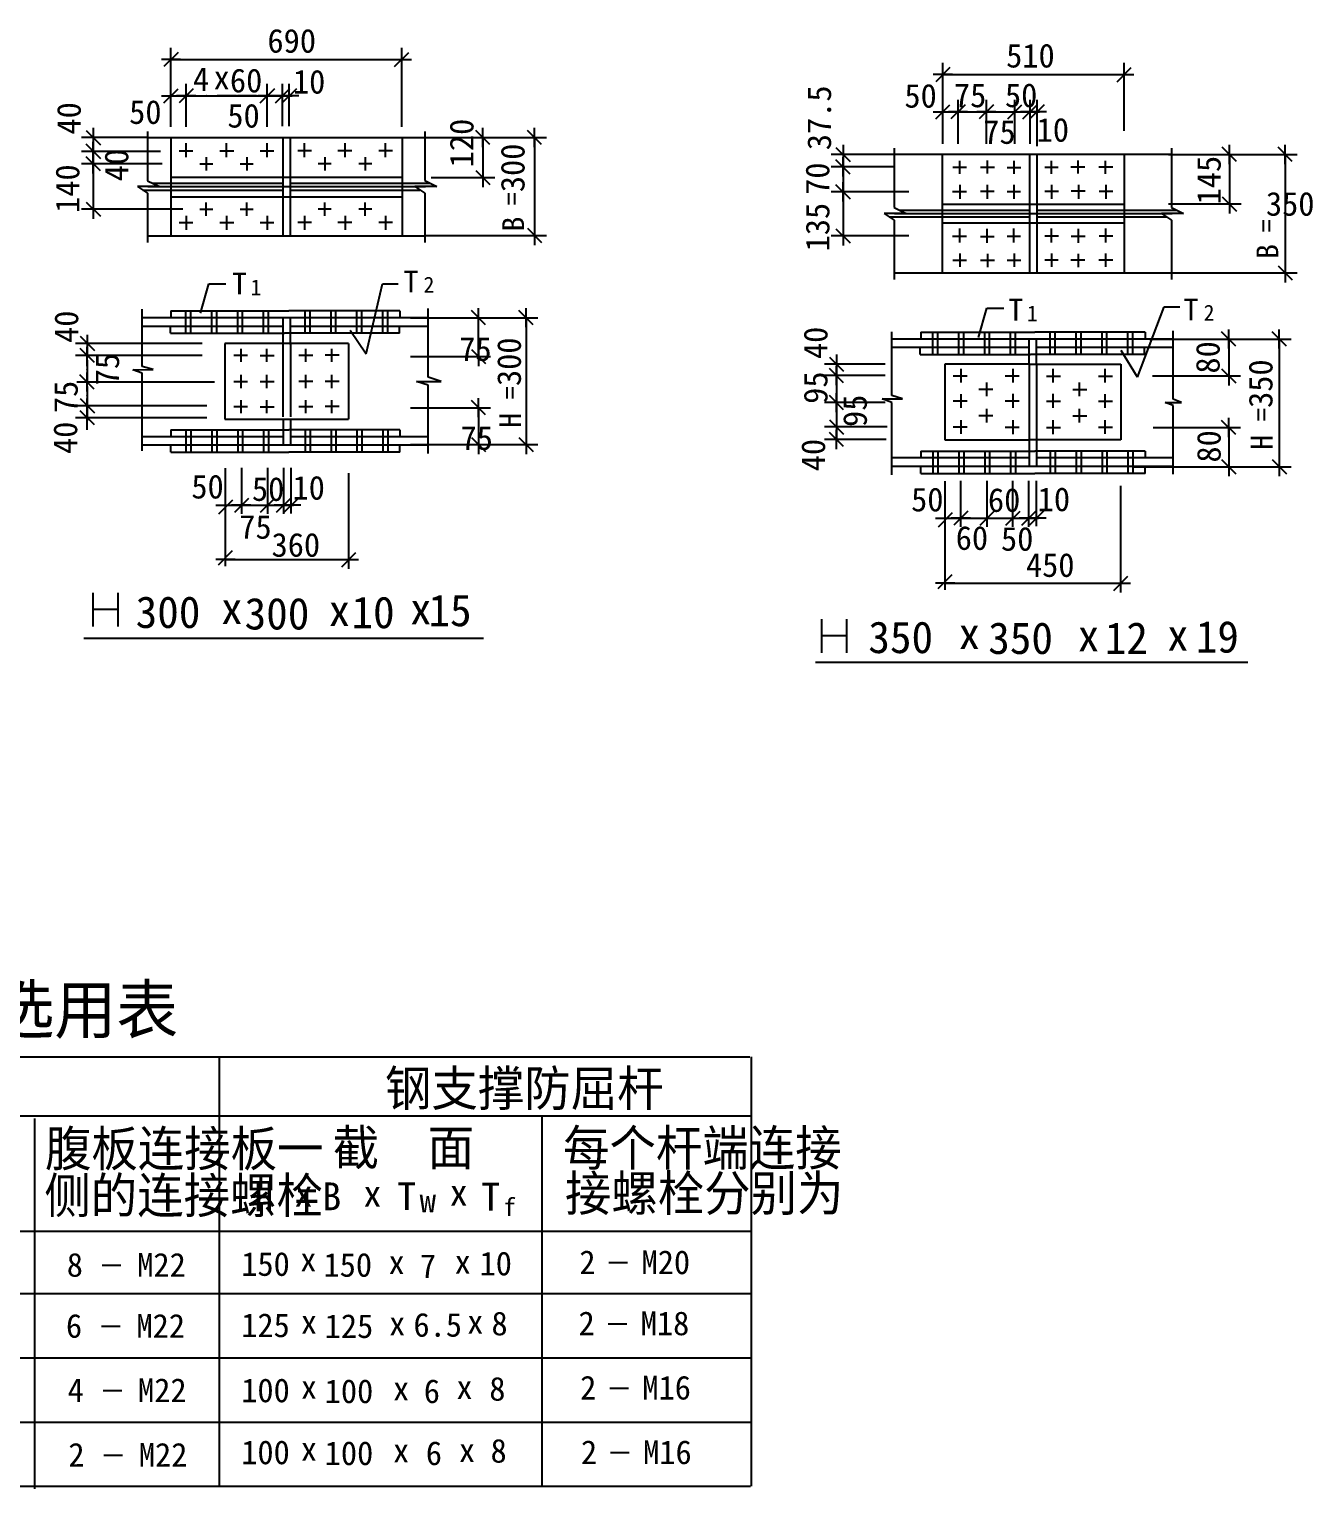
# Model space of a CAD drawing. Header units: metres. Extents: x 1076 to 9310, y 534 to 4214.
# Drawn here: x 6075 to 9310, y 534 to 4214 of the extents above; entities that cross this region are included whole.
import ezdxf

# ---------------------------------------------------------------- set-up
doc = ezdxf.new("R2010")
doc.units = ezdxf.units.M
for name, color, linetype in [('CENTER', 7, 'Continuous'), ('FRAMING', 2, 'Continuous'), ('HIDDEN', 3, 'Continuous'), ('Z', 4, 'Continuous')]:
    doc.layers.add(name, color=color, linetype=linetype)

# ---------------------------------------------------------------- blocks, each defined once
blk = doc.blocks.new('CC')
blk.add_line((-24.24, 0), (24.24, 0))
at = {"layer": 'FRAMING', "color": 6}
blk.add_line((-17.83, -17.83), (17.83, 17.83), dxfattribs=at)

msp = doc.modelspace()

# ---------------------------------------------------------------- linework, layer by layer
for p, q in [((6431.91, 3967.39), (6431.91, 4167.2)), ((7013.58, 3967.39), (7013.58, 4167.2)), ((6456.15, 4137.2), (6407.66, 4137.2)), ((6432.91, 4137.2), (7012.58, 4137.2)), ((6989.34, 4137.2), (7037.83, 4137.2)), ((8377.65, 3957.25), (8377.65, 4129.28)), ((8834.48, 3957.25), (8834.48, 4129.28)), ((8378.65, 4099.28), (8833.48, 4099.28)), ((6431.91, 3967.39), (6431.91, 4075.71)), ((6470.26, 3967.39), (6470.26, 4075.71)), ((6674.82, 3967.39), (6674.82, 4075.71)), ((6713.17, 3969.52), (6713.17, 4075.71)), ((6730.21, 3969.52), (6730.21, 4075.71)), ((6407.66, 4045.71), (6456.15, 4045.71)), ((6430.91, 4045.71), (6429.91, 4045.71)), ((6431.91, 4045.71), (6470.26, 4045.71)), ((6494.5, 4045.71), (6446.01, 4045.71)), ((6494.5, 4045.71), (6446.01, 4045.71)), ((6471.26, 4045.71), (6522.53, 4045.71)), ((6471.26, 4045.71), (6472.26, 4045.71)), ((6499.29, 4045.71), (6547.78, 4045.71)), ((6499.29, 4045.71), (6547.78, 4045.71)), ((6522.53, 4045.71), (6521.53, 4045.71)), ((6523.53, 4045.71), (6572.54, 4045.71)), ((6596.78, 4045.71), (6548.29, 4045.71)), ((6548.29, 4045.71), (6596.78, 4045.71)), ((6571.54, 4045.71), (6570.54, 4045.71)), ((6572.54, 4045.71), (6623.66, 4045.71)), ((6573.54, 4045.71), (6574.54, 4045.71)), ((6647.9, 4045.71), (6599.41, 4045.71)), ((6599.41, 4045.71), (6647.9, 4045.71)), ((6622.66, 4045.71), (6621.66, 4045.71)), ((6623.66, 4045.71), (6674.82, 4045.71)), ((6624.66, 4045.71), (6625.66, 4045.71)), ((6650.57, 4045.71), (6699.06, 4045.71)), ((6699.06, 4045.71), (6650.57, 4045.71)), ((6673.82, 4045.71), (6672.82, 4045.71)), ((6674.82, 4045.71), (6713.17, 4045.71)), ((6675.82, 4045.71), (6676.82, 4045.71)), ((6688.92, 4045.71), (6737.41, 4045.71)), ((6737.41, 4045.71), (6688.92, 4045.71)), ((6754.45, 4045.71), (6705.96, 4045.71)), ((6712.17, 4045.71), (6711.17, 4045.71)), ((6713.17, 4045.71), (6730.21, 4045.71)), ((6714.17, 4045.71), (6715.17, 4045.71)), ((6731.21, 4045.71), (6732.21, 4045.71)), ((8377.65, 3925.03), (8377.65, 4035.57)), ((8415.75, 3925.03), (8415.75, 4035.57)), ((8487.13, 3925.03), (8487.13, 4035.57)), ((8559.15, 3925.03), (8559.15, 4035.57)), ((8597.25, 3925.03), (8597.25, 4035.57)), ((8614.84, 3919.17), (8614.84, 4035.57)), ((8376.65, 4005.57), (8375.65, 4005.57)), ((8377.65, 4005.57), (8415.75, 4005.57)), ((8416.75, 4005.57), (8558.15, 4005.57)), ((8416.75, 4005.57), (8417.75, 4005.57)), ((8558.15, 4005.57), (8557.15, 4005.57)), ((8559.15, 4005.57), (8597.25, 4005.57)), ((8596.25, 4005.57), (8595.25, 4005.57)), ((8597.25, 4005.57), (8614.84, 4005.57)), ((8598.25, 4005.57), (8599.25, 4005.57)), ((8615.84, 4005.57), (8616.84, 4005.57)), ((6371.1, 3940.43), (6206.25, 3940.43)), ((6236.25, 3964.67), (6236.25, 3916.18)), ((6236.25, 3941.43), (6236.25, 3942.43)), ((6236.25, 3940.43), (6236.25, 3905.69)), ((6373.09, 3955.84), (6373.09, 3831.81)), ((7071.9, 3955.93), (7071.9, 3831.89)), ((7072.78, 3940.5), (7378.19, 3940.5)), ((7088, 3940.5), (7247.98, 3940.5)), ((7217.98, 3916.26), (7217.98, 3964.75)), ((7217.98, 3939.5), (7217.98, 3840.76)), ((7348.19, 3916.26), (7348.19, 3964.75)), ((7348.19, 3939.5), (7348.19, 3694.83)), ((6405.51, 3905.69), (6206.25, 3905.69)), ((6236.25, 3929.93), (6236.25, 3881.44)), ((6236.25, 3881.44), (6236.25, 3929.93)), ((6236.25, 3906.69), (6236.25, 3907.69)), ((6236.25, 3905.69), (6236.25, 3874.4)), ((6236.25, 3904.69), (6236.25, 3903.69)), ((8255.05, 3913.72), (8255.05, 3764.04)), ((8954.02, 3913.81), (8954.02, 3764.12)), ((6409.37, 3874.4), (6206.25, 3874.4)), ((6236.25, 3850.16), (6236.25, 3898.65)), ((6236.25, 3850.16), (6236.25, 3898.65)), ((6236.25, 3873.4), (6236.25, 3760.76)), ((6236.25, 3873.4), (6236.25, 3872.4)), ((8253.83, 3897.77), (8095.97, 3897.77)), ((8253.83, 3866.48), (8095.97, 3866.48)), ((8125.97, 3898.77), (8125.97, 3899.77)), ((8125.97, 3897.77), (8125.97, 3866.48)), ((8125.97, 3865.48), (8125.97, 3804.94)), ((8125.97, 3865.48), (8125.97, 3864.48)), ((8946.05, 3898.11), (9129.71, 3898.11)), ((8955.17, 3898.11), (9270.3, 3898.11)), ((9099.71, 3897.11), (9099.71, 3774.03)), ((9240.3, 3897.11), (9240.3, 3600.3)), ((6373.09, 3831.81), (6403.24, 3816.74)), ((7071.9, 3831.89), (7102.05, 3816.83)), ((7088, 3839.76), (7247.98, 3839.76)), ((7217.98, 3864.01), (7217.98, 3815.52)), ((6403.24, 3816.74), (6347.46, 3816.74)), ((6347.46, 3816.74), (6373.09, 3800.18)), ((6373.09, 3800.18), (6373.09, 3676.14)), ((7102.05, 3816.83), (7046.28, 3816.83)), ((7046.28, 3816.83), (7071.9, 3800.26)), ((7071.9, 3800.26), (7071.9, 3676.23)), ((8292.1, 3803.94), (8095.97, 3803.94)), ((8125.97, 3802.94), (8125.97, 3693.78)), ((6461.54, 3759.76), (6206.25, 3759.76)), ((6236.25, 3784), (6236.25, 3735.52)), ((8255.05, 3764.04), (8285.2, 3748.97)), ((8946.05, 3773.03), (9129.71, 3773.03)), ((8954.02, 3764.12), (8984.16, 3749.06)), ((7348.19, 3718.08), (7348.19, 3669.59)), ((8229.42, 3748.97), (8255.05, 3732.41)), ((8285.2, 3748.97), (8229.42, 3748.97)), ((8255.05, 3732.41), (8255.05, 3582.72)), ((8984.16, 3749.06), (8928.39, 3749.06)), ((8928.39, 3749.06), (8954.02, 3732.49)), ((8954.02, 3732.49), (8954.02, 3582.81)), ((7072.78, 3693.83), (7378.19, 3693.83)), ((8292.1, 3692.78), (8095.97, 3692.78)), ((6506.33, 3497.74), (6527.49, 3571.56)), ((6527.49, 3571.56), (6570.03, 3571.56)), ((6923.8, 3395.32), (6964.96, 3571.56)), ((6964.96, 3571.56), (7004.96, 3571.56)), ((8955.17, 3599.3), (9270.3, 3599.3)), ((8467.54, 3436.61), (8488.71, 3510.42)), ((8488.71, 3510.42), (8531.24, 3510.42)), ((8868.12, 3336.39), (8934.98, 3513.36)), ((8934.98, 3513.36), (8974.98, 3513.36)), ((7035.59, 3486.36), (7236.94, 3486.36)), ((7141.49, 3486.36), (7356.87, 3486.36)), ((7206.94, 3389.34), (7206.94, 3485.36)), ((7326.87, 3485.36), (7326.87, 3167.5)), ((6221.12, 3443.09), (6221.12, 3394.6)), ((6883.8, 3455.28), (6923.8, 3395.32)), ((8898.02, 3432.62), (9127.98, 3432.62)), ((8898.02, 3432.62), (9255.56, 3432.62)), ((9097.98, 3431.62), (9097.98, 3340.78)), ((9225.56, 3431.62), (9225.56, 3111.67)), ((6510.64, 3421.57), (6191.12, 3421.57)), ((6510.64, 3391.03), (6191.12, 3391.03)), ((6221.12, 3419.85), (6221.12, 3420.85)), ((6221.12, 3418.85), (6221.12, 3388.3)), ((6221.12, 3364.05), (6221.12, 3412.54)), ((6221.12, 3387.3), (6221.12, 3386.3)), ((7035.59, 3388.34), (7236.94, 3388.34)), ((8868.12, 3336.39), (8827.14, 3403.79)), ((6221.12, 3378.94), (6221.12, 3330.45)), ((6221.12, 3355.69), (6221.12, 3356.69)), ((6221.12, 3354.69), (6221.12, 3324.14)), ((8232, 3368.97), (8079.37, 3368.97)), ((8109.37, 3369.97), (8109.37, 3370.97)), ((8109.37, 3368.97), (8109.37, 3340.23)), ((6541.37, 3324.14), (6194.76, 3324.14)), ((6221.12, 3299.9), (6221.12, 3348.39)), ((6221.12, 3323.14), (6221.12, 3322.14)), ((6221.12, 3313.26), (6221.12, 3264.77)), ((8232, 3340.23), (8079.37, 3340.23)), ((8109.37, 3339.23), (8109.37, 3211.87)), ((8109.37, 3339.23), (8109.37, 3338.23)), ((8905.85, 3339.78), (9127.98, 3339.78)), ((6221.12, 3290.01), (6221.12, 3291.01)), ((6221.12, 3289.01), (6221.12, 3258.46)), ((6221.12, 3234.22), (6221.12, 3282.71)), ((6221.12, 3282.71), (6221.12, 3234.22)), ((6522.17, 3264.35), (6191.12, 3264.35)), ((6221.12, 3259.46), (6221.12, 3260.46)), ((6221.12, 3258.46), (6221.12, 3227.91)), ((6221.12, 3257.46), (6221.12, 3256.46)), ((6221.12, 3203.67), (6221.12, 3252.15)), ((7035.59, 3259.37), (7236.94, 3259.37)), ((7206.94, 3258.37), (7206.94, 3167.5)), ((8232, 3272.15), (8079.37, 3272.15)), ((6522.17, 3233.8), (6191.12, 3233.8)), ((6221.12, 3226.91), (6221.12, 3225.91)), ((8237.35, 3210.87), (8079.37, 3210.87)), ((8109.37, 3211.87), (8109.37, 3212.87)), ((8109.37, 3210.87), (8109.37, 3179.24)), ((8907.28, 3209.46), (9127.98, 3209.46)), ((9097.98, 3204.53), (9097.98, 3111.67)), ((7035.59, 3166.5), (7236.94, 3166.5)), ((7141.49, 3166.5), (7356.87, 3166.5)), ((8234.48, 3179.24), (8079.37, 3179.24)), ((8109.37, 3178.24), (8109.37, 3177.24)), ((6569.18, 2872.87), (6569.18, 3106.93)), ((6610.77, 2991.63), (6610.77, 3107.51)), ((6675.84, 2991.63), (6675.84, 3107.51)), ((6716.14, 2991.63), (6716.14, 3107.51)), ((6735.25, 2993.01), (6735.25, 3107.51)), ((6880.35, 2853.51), (6880.35, 3094.59)), ((8857.73, 3110.67), (9127.98, 3110.67)), ((8898.02, 3110.67), (9255.56, 3110.67)), ((8383.41, 2813.13), (8383.41, 3074.45)), ((8423.03, 2959.14), (8423.03, 3075.02)), ((8489.08, 2959.14), (8489.08, 3075.02)), ((8554.15, 2959.14), (8554.15, 3075.02)), ((8594.45, 2959.14), (8594.45, 3075.02)), ((8613.56, 2960.53), (8613.56, 3075.02)), ((8825.92, 2793.77), (8825.92, 3062.11)), ((6544.94, 3013.58), (6593.43, 3013.58)), ((6568.18, 3013.58), (6567.18, 3013.58)), ((6569.18, 3013.58), (6608.8, 3013.58)), ((6569.18, 2860.19), (6569.18, 2982.3)), ((6633.05, 3013.58), (6584.56, 3013.58)), ((6609.8, 3013.58), (6610.8, 3013.58)), ((6609.8, 3013.58), (6674.84, 3013.58)), ((6651.59, 3013.58), (6700.08, 3013.58)), ((6674.84, 3013.58), (6673.84, 3013.58)), ((6675.84, 3013.58), (6716.14, 3013.58)), ((6691.9, 3013.58), (6740.39, 3013.58)), ((6740.39, 3013.58), (6691.9, 3013.58)), ((6759.5, 3013.58), (6711.01, 3013.58)), ((6715.14, 3013.58), (6714.14, 3013.58)), ((6716.14, 3013.58), (6735.25, 3013.58)), ((6717.14, 3013.58), (6718.14, 3013.58)), ((6736.25, 3013.58), (6737.25, 3013.58)), ((8359.17, 2981.1), (8407.65, 2981.1)), ((8382.41, 2981.1), (8381.41, 2981.1)), ((8383.41, 2981.1), (8423.03, 2981.1)), ((8447.27, 2981.1), (8398.78, 2981.1)), ((8424.03, 2981.1), (8553.15, 2981.1)), ((8424.03, 2981.1), (8425.03, 2981.1)), ((8529.9, 2981.1), (8578.39, 2981.1)), ((8553.15, 2981.1), (8552.15, 2981.1)), ((8554.15, 2981.1), (8594.45, 2981.1)), ((8570.21, 2981.1), (8618.7, 2981.1)), ((8618.7, 2981.1), (8570.21, 2981.1)), ((8637.81, 2981.1), (8589.32, 2981.1)), ((8593.45, 2981.1), (8592.45, 2981.1)), ((8594.45, 2981.1), (8613.56, 2981.1)), ((8595.45, 2981.1), (8596.45, 2981.1)), ((8614.56, 2981.1), (8615.56, 2981.1)), ((8383.41, 2800.45), (8383.41, 2949.82)), ((6593.43, 2876.32), (6544.94, 2876.32)), ((6570.18, 2876.32), (6879.35, 2876.32)), ((6856.1, 2876.32), (6904.59, 2876.32)), ((8407.65, 2816.58), (8359.17, 2816.58)), ((8384.41, 2816.58), (8824.92, 2816.58)), ((8801.67, 2816.58), (8850.16, 2816.58)), ((2586.17, 1473.98), (7894.42, 1473.98)), ((7366.76, 1473.98), (7366.76, 539.87)), ((6087.62, 1467.61), (6087.62, 533.5)), ((1950.42, 1025.87), (7892.54, 1025.87)), ((1950.42, 1025.87), (7739.54, 1025.87)), ((1950.42, 863.87), (7892.54, 863.87)), ((1950.42, 863.87), (7739.54, 863.87)), ((1950.42, 701.87), (7892.54, 701.87)), ((1950.42, 701.87), (7739.54, 701.87))]:
    msp.add_line(p, q)
at = {"layer": 'CENTER'}
for p, q in [((6373.42, 3816.78), (7073.52, 3816.78)), ((8255.38, 3749.01), (8955.64, 3749.01))]:
    msp.add_line(p, q, dxfattribs=at)
at = {"layer": 'FRAMING'}
for p, q in [((6449.74, 4155.03), (6414.07, 4119.36)), ((6995.75, 4119.36), (7031.42, 4155.03)), ((6414.07, 4027.88), (6449.74, 4063.55)), ((6488.09, 4063.55), (6452.42, 4027.88)), ((6488.09, 4063.55), (6452.42, 4027.88)), ((6656.98, 4027.88), (6692.65, 4063.55)), ((6692.65, 4063.55), (6656.98, 4027.88)), ((6695.33, 4027.88), (6731, 4063.55)), ((6731, 4063.55), (6695.33, 4027.88)), ((6748.04, 4063.55), (6712.37, 4027.88)), ((6218.41, 3958.26), (6254.08, 3922.59)), ((6373.42, 3940.76), (7073.52, 3940.76)), ((6431.97, 3940.76), (6431.97, 3692.81)), ((7014.29, 3940.76), (7014.29, 3692.81)), ((7235.82, 3922.67), (7200.15, 3958.34)), ((7366.03, 3922.67), (7330.36, 3958.34)), ((6218.41, 3923.52), (6254.08, 3887.85)), ((6254.08, 3887.85), (6218.41, 3923.52)), ((6452.24, 3907.48), (6486.93, 3907.48)), ((6470.35, 3891.27), (6470.35, 3926.56)), ((6554.93, 3907.48), (6590.12, 3907.48)), ((6572.02, 3891.27), (6572.02, 3926.56)), ((6656.85, 3907.48), (6690.92, 3907.48)), ((6674.27, 3891.27), (6674.27, 3926.56)), ((6785.8, 3907.48), (6751.73, 3907.48)), ((6768.38, 3891.27), (6768.38, 3926.56)), ((6887.71, 3907.48), (6852.52, 3907.48)), ((6870.62, 3891.27), (6870.62, 3926.56)), ((6990.41, 3907.48), (6955.72, 3907.48)), ((6972.3, 3891.27), (6972.3, 3926.56)), ((6254.08, 3856.57), (6218.41, 3892.24)), ((6254.08, 3856.57), (6218.41, 3892.24)), ((6504.47, 3874.67), (6537.35, 3874.67)), ((6521.05, 3890.88), (6521.05, 3857.75)), ((6606.59, 3874.67), (6639.46, 3874.67)), ((6623.16, 3890.88), (6623.16, 3857.75)), ((6836.06, 3874.67), (6803.18, 3874.67)), ((6819.48, 3890.88), (6819.48, 3857.75)), ((6938.17, 3874.67), (6905.3, 3874.67)), ((6921.6, 3890.88), (6921.6, 3857.75)), ((8255.38, 3898.64), (8955.64, 3898.64)), ((8375.66, 3898.64), (8375.66, 3599.39)), ((8402.62, 3865.76), (8437.32, 3865.76)), ((8420.73, 3849.08), (8420.73, 3882.22)), ((8472.65, 3865.87), (8507.84, 3865.87)), ((8489.74, 3849.66), (8489.74, 3882.79)), ((8539.87, 3865.3), (8573.94, 3865.3)), ((8557.29, 3849.08), (8557.29, 3882.22)), ((8668.46, 3865.3), (8634.39, 3865.3)), ((8651.04, 3849.08), (8651.04, 3882.22)), ((8735.68, 3865.87), (8700.48, 3865.87)), ((8718.59, 3849.66), (8718.59, 3882.79)), ((8805.7, 3865.76), (8771.01, 3865.76)), ((8787.59, 3849.08), (8787.59, 3882.22)), ((8834.32, 3898.64), (8834.32, 3599.39)), ((7200.15, 3857.6), (7235.82, 3821.93)), ((8402.05, 3804.96), (8436.74, 3804.96)), ((8420.16, 3821.17), (8420.16, 3785.88)), ((8472.08, 3805.53), (8507.27, 3805.53)), ((8489.17, 3821.74), (8489.17, 3786.45)), ((8539.29, 3804.96), (8573.36, 3804.96)), ((8556.72, 3821.17), (8556.72, 3785.88)), ((8669.03, 3804.96), (8634.96, 3804.96)), ((8651.61, 3821.17), (8651.61, 3785.88)), ((8736.25, 3805.53), (8701.06, 3805.53)), ((8719.16, 3821.74), (8719.16, 3786.45)), ((8806.28, 3804.96), (8771.58, 3804.96)), ((8788.17, 3821.17), (8788.17, 3785.88)), ((6218.41, 3777.6), (6254.08, 3741.93)), ((6504.47, 3759.58), (6537.35, 3759.58)), ((6521.05, 3743.37), (6521.05, 3776.5)), ((6606.59, 3759.58), (6639.46, 3759.58)), ((6623.16, 3743.37), (6623.16, 3776.5)), ((6836.06, 3759.58), (6803.18, 3759.58)), ((6819.48, 3743.37), (6819.48, 3776.5)), ((6938.17, 3759.58), (6905.3, 3759.58)), ((6921.6, 3743.37), (6921.6, 3776.5)), ((6452.24, 3726.77), (6486.93, 3726.77)), ((6470.35, 3742.99), (6470.35, 3707.69)), ((6554.93, 3726.77), (6590.12, 3726.77)), ((6572.02, 3742.99), (6572.02, 3707.69)), ((6656.85, 3726.77), (6690.92, 3726.77)), ((6674.27, 3742.99), (6674.27, 3707.69)), ((6785.8, 3726.77), (6751.73, 3726.77)), ((6768.38, 3742.99), (6768.38, 3707.69)), ((6887.71, 3726.77), (6852.52, 3726.77)), ((6870.62, 3742.99), (6870.62, 3707.69)), ((6990.41, 3726.77), (6955.72, 3726.77)), ((6972.3, 3742.99), (6972.3, 3707.69)), ((6373.42, 3692.81), (7073.52, 3692.81)), ((7330.36, 3711.67), (7366.03, 3676)), ((8402.05, 3691.98), (8436.74, 3691.98)), ((8420.16, 3675.76), (8420.16, 3711.06)), ((8472.08, 3691.41), (8507.27, 3691.41)), ((8489.17, 3675.19), (8489.17, 3710.48)), ((8539.29, 3691.98), (8573.36, 3691.98)), ((8556.72, 3675.76), (8556.72, 3711.06)), ((8669.03, 3691.98), (8634.96, 3691.98)), ((8651.61, 3675.76), (8651.61, 3711.06)), ((8736.25, 3691.41), (8701.06, 3691.41)), ((8719.16, 3675.19), (8719.16, 3710.48)), ((8806.28, 3691.98), (8771.58, 3691.98)), ((8788.17, 3675.76), (8788.17, 3711.06)), ((8420.73, 3647.85), (8420.73, 3614.72)), ((8489.74, 3647.28), (8489.74, 3614.14)), ((8557.29, 3647.85), (8557.29, 3614.72)), ((8651.04, 3647.85), (8651.04, 3614.72)), ((8718.59, 3647.28), (8718.59, 3614.14)), ((8787.59, 3647.85), (8787.59, 3614.72)), ((8402.62, 3631.18), (8437.32, 3631.18)), ((8472.65, 3631.06), (8507.84, 3631.06)), ((8539.87, 3631.64), (8573.94, 3631.64)), ((8668.46, 3631.64), (8634.39, 3631.64)), ((8735.68, 3631.06), (8700.48, 3631.06)), ((8805.7, 3631.18), (8771.01, 3631.18)), ((8255.38, 3599.39), (8955.64, 3599.39)), ((6359.08, 3363.41), (6359.08, 3507.51)), ((6431.83, 3503.36), (6431.83, 3486.03)), ((6431.83, 3503.36), (6728.69, 3503.36)), ((7009.14, 3503.36), (6728.62, 3503.36)), ((7009.14, 3503.36), (7009.14, 3486.03)), ((7079.99, 3336.33), (7079.99, 3509.6)), ((7078.35, 3485.86), (6359.08, 3485.86)), ((6714.45, 3464.48), (6359.8, 3464.48)), ((6430.7, 3447.12), (6430.7, 3464.46)), ((6714.55, 3418.48), (6714.55, 3485.8)), ((7078.35, 3464.48), (6733.43, 3464.48)), ((6733.53, 3418.48), (6733.53, 3485.8)), ((7008.01, 3447.12), (7008.01, 3464.46)), ((6203.29, 3439.41), (6238.96, 3403.74)), ((6430.7, 3447.12), (6718.43, 3447.12)), ((7008.01, 3447.12), (6718.36, 3447.12)), ((8249.01, 3290.35), (8249.01, 3450.89)), ((8956.3, 3432.5), (8249.01, 3432.5)), ((8321.76, 3450), (8609.03, 3450)), ((8321.76, 3450), (8321.76, 3432.67)), ((8594.89, 3369.33), (8594.89, 3432.44)), ((8887.09, 3450), (8608.95, 3450)), ((8613.87, 3369.33), (8613.87, 3432.44)), ((8887.09, 3450), (8887.09, 3432.67)), ((8957.94, 3280.74), (8957.94, 3453.64)), ((6238.96, 3373.19), (6203.29, 3408.86)), ((6567.83, 3421.46), (6567.83, 3230.61)), ((6879.27, 3421.46), (6567.83, 3421.46)), ((6590.53, 3391.72), (6625.22, 3391.72)), ((6608.64, 3375.05), (6608.64, 3408.18)), ((6656.86, 3391.26), (6692.05, 3391.26)), ((6673.95, 3375.05), (6673.95, 3408.18)), ((6789.34, 3391.26), (6754.15, 3391.26)), ((6772.25, 3375.05), (6772.25, 3408.18)), ((6855.67, 3391.72), (6820.98, 3391.72)), ((6837.56, 3375.05), (6837.56, 3408.18)), ((6879.27, 3421.46), (6879.27, 3230.61)), ((8594.79, 3411.13), (8249.73, 3411.13)), ((8320.64, 3393.77), (8320.64, 3411.1)), ((8320.64, 3393.77), (8598.77, 3393.77)), ((8885.96, 3393.77), (8598.69, 3393.77)), ((8956.3, 3411.13), (8613.77, 3411.13)), ((8885.96, 3393.77), (8885.96, 3411.1)), ((6336.07, 3355.31), (6387.24, 3355.53)), ((6359.08, 3346.81), (6336.07, 3355.31)), ((6387.24, 3355.53), (6359.08, 3363.41)), ((8594.68, 3369.33), (8382.31, 3369.33)), ((8382.31, 3369.33), (8382.31, 3178.48)), ((8422.84, 3357.28), (8422.84, 3322.58)), ((8553.85, 3357.28), (8553.85, 3322.58)), ((8594.68, 3369.33), (8826.19, 3369.33)), ((8655, 3357.28), (8655, 3322.58)), ((8786.01, 3357.28), (8786.01, 3322.58)), ((8826.19, 3369.33), (8826.19, 3178.48)), ((6238.05, 3306.31), (6202.38, 3341.98)), ((6359.08, 3150.48), (6359.08, 3346.81)), ((6590.53, 3325.59), (6625.22, 3325.59)), ((6608.64, 3308.92), (6608.64, 3342.05)), ((6656.86, 3325.13), (6692.05, 3325.13)), ((6673.95, 3308.92), (6673.95, 3342.05)), ((6789.34, 3325.13), (6754.15, 3325.13)), ((6772.25, 3308.92), (6772.25, 3342.05)), ((6855.67, 3325.59), (6820.98, 3325.59)), ((6837.56, 3308.92), (6837.56, 3342.05)), ((7079.99, 3316.24), (7050.96, 3325.59)), ((7050.96, 3325.59), (7113.22, 3325.47)), ((7113.22, 3325.47), (7079.99, 3336.33)), ((7079.99, 3144.23), (7079.99, 3316.24)), ((8439.06, 3339.17), (8403.77, 3339.17)), ((8487.65, 3323.32), (8487.65, 3288.63)), ((8570.07, 3339.17), (8534.78, 3339.17)), ((8638.78, 3339.17), (8674.08, 3339.17)), ((8721.21, 3323.32), (8721.21, 3288.63)), ((8769.8, 3339.17), (8805.09, 3339.17)), ((6203.29, 3282.19), (6238.96, 3246.52)), ((6608.64, 3245.63), (6608.64, 3278.77)), ((6673.95, 3245.63), (6673.95, 3278.77)), ((6772.25, 3245.63), (6772.25, 3278.77)), ((6837.56, 3245.63), (6837.56, 3278.77)), ((8249.01, 3272.29), (8224.8, 3281.73)), ((8224.8, 3281.73), (8275.55, 3281.61)), ((8275.55, 3281.61), (8249.01, 3290.35)), ((8439.06, 3275.62), (8403.77, 3275.62)), ((8422.84, 3293.73), (8422.84, 3259.04)), ((8503.86, 3305.21), (8468.57, 3305.21)), ((8570.07, 3276), (8534.78, 3276)), ((8553.85, 3294.11), (8553.85, 3259.41)), ((8638.78, 3276), (8674.08, 3276)), ((8655, 3294.11), (8655, 3259.41)), ((8704.99, 3305.21), (8740.28, 3305.21)), ((8769.8, 3275.62), (8805.09, 3275.62)), ((8786.01, 3293.73), (8786.01, 3259.04)), ((8979.37, 3272.12), (8957.94, 3280.74)), ((6238.96, 3215.96), (6203.29, 3251.63)), ((6590.53, 3262.31), (6625.22, 3262.31)), ((6656.86, 3261.85), (6692.05, 3261.85)), ((6789.34, 3261.85), (6754.15, 3261.85)), ((6855.67, 3262.31), (6820.98, 3262.31)), ((8249.01, 3089.77), (8249.01, 3272.29)), ((8503.86, 3238.71), (8468.57, 3238.71)), ((8487.65, 3256.82), (8487.65, 3222.13)), ((8704.99, 3238.71), (8740.28, 3238.71)), ((8721.21, 3256.82), (8721.21, 3222.13)), ((8957.94, 3264.56), (8937.59, 3272.28)), ((8937.59, 3272.28), (8979.37, 3272.12)), ((8957.94, 3091.76), (8957.94, 3264.56)), ((6431.83, 3203.45), (6431.83, 3186.12)), ((6431.83, 3203.45), (6728.69, 3203.45)), ((6567.83, 3230.61), (6879.27, 3230.61)), ((6714.45, 3227.65), (6714.45, 3164.77)), ((7009.14, 3203.45), (6728.62, 3203.45)), ((6733.43, 3227.65), (6733.43, 3164.77)), ((7009.14, 3203.45), (7009.14, 3186.12)), ((8439.06, 3210.08), (8403.77, 3210.08)), ((8422.84, 3228.19), (8422.84, 3193.5)), ((8570.07, 3209.67), (8534.78, 3209.67)), ((8553.85, 3227.78), (8553.85, 3193.08)), ((8638.78, 3209.67), (8674.08, 3209.67)), ((8655, 3227.78), (8655, 3193.08)), ((8769.8, 3210.08), (8805.09, 3210.08)), ((8786.01, 3228.19), (8786.01, 3193.5)), ((6714.45, 3186.15), (6358.31, 3186.15)), ((7079.99, 3186.15), (6733.43, 3186.15)), ((8382.31, 3178.48), (8594.58, 3178.48)), ((8826.19, 3178.48), (8594.58, 3178.48)), ((8594.79, 3179.65), (8594.79, 3111.41)), ((8613.77, 3179.65), (8613.77, 3111.41)), ((7079.99, 3164.77), (6358.31, 3164.77)), ((6431.83, 3147.06), (6431.83, 3164.4)), ((6431.83, 3147.06), (6728.69, 3147.06)), ((7009.14, 3147.06), (6728.62, 3147.06)), ((7009.14, 3147.06), (7009.14, 3164.4)), ((8594.79, 3132.79), (8248.24, 3132.79)), ((8321.76, 3150.1), (8609.03, 3150.1)), ((8321.76, 3150.1), (8321.76, 3132.76)), ((8887.09, 3150.1), (8608.95, 3150.1)), ((8957.94, 3132.79), (8613.77, 3132.79)), ((8887.09, 3150.1), (8887.09, 3132.76)), ((8957.94, 3111.41), (8248.24, 3111.41)), ((8321.76, 3093.71), (8321.76, 3111.04)), ((8321.76, 3093.71), (8609.03, 3093.71)), ((8887.09, 3093.71), (8608.95, 3093.71)), ((8887.09, 3093.71), (8887.09, 3111.04)), ((6587.02, 3026.61), (6551.35, 2990.94)), ((6592.93, 2995.74), (6628.6, 3031.41)), ((6658, 2995.74), (6693.67, 3031.41)), ((6698.31, 2995.74), (6733.98, 3031.41)), ((6733.98, 3031.41), (6698.31, 2995.74)), ((6753.09, 3031.41), (6717.42, 2995.74)), ((8401.24, 2994.13), (8365.58, 2958.46)), ((8440.86, 2998.93), (8405.19, 2963.26)), ((8471.24, 2963.26), (8506.91, 2998.93)), ((8536.31, 2963.26), (8571.98, 2998.93)), ((8576.62, 2963.26), (8612.29, 2998.93)), ((8612.29, 2998.93), (8576.62, 2963.26)), ((8631.4, 2998.93), (8595.73, 2963.26)), ((6551.35, 2863.29), (6587.02, 2898.96)), ((6862.51, 2858.49), (6898.18, 2894.16)), ((8365.58, 2803.55), (8401.24, 2839.22)), ((8808.08, 2798.75), (8843.75, 2834.42)), ((6235.09, 2792.38), (6235.09, 2707.79)), ((6297.69, 2792.38), (6297.69, 2707.79)), ((6235.26, 2751.25), (6297.41, 2751.25)), ((8071.99, 2726.29), (8071.99, 2641.7)), ((8134.59, 2726.29), (8134.59, 2641.7)), ((6212.38, 2678.5), (7219.8, 2678.5)), ((8072.16, 2685.16), (8134.31, 2685.16)), ((8056.31, 2618.05), (9146.27, 2618.05)), ((1950.42, 1622.54), (7891.4, 1622.54)), ((1950.42, 1622.54), (7738.4, 1622.54)), ((6553.12, 1621.43), (6553.12, 539.87)), ((7894.42, 1622.54), (7894.42, 539.87)), ((1950.42, 1183.24), (7892.54, 1183.24)), ((1950.42, 1183.24), (7739.54, 1183.24)), ((1950.42, 539.87), (7892.54, 539.87)), ((1950.42, 539.87), (7739.54, 539.87))]:
    msp.add_line(p, q, dxfattribs=at)
at = {"layer": 'HIDDEN'}
for p, q in [((6714.12, 3940.76), (6714.12, 3692.81)), ((6732.14, 3940.76), (6732.14, 3692.81)), ((8595.98, 3898.64), (8595.98, 3599.39)), ((8614.01, 3898.64), (8614.01, 3599.39)), ((6432.75, 3840.64), (7015.07, 3840.64)), ((6360.63, 3808.23), (6714.12, 3808.23)), ((6386.05, 3825.33), (6714.12, 3825.33)), ((6432.75, 3791.05), (7015.07, 3791.05)), ((6732.14, 3825.33), (7085.04, 3825.33)), ((6732.14, 3808.23), (7059.58, 3808.23)), ((8268.01, 3757.56), (8595.98, 3757.56)), ((8377.18, 3772.78), (8833.28, 3772.78)), ((8614.01, 3757.56), (8967.15, 3757.56)), ((8242.59, 3740.46), (8595.98, 3740.46)), ((8377.18, 3725.75), (8833.28, 3725.75)), ((8614.01, 3740.46), (8941.7, 3740.46)), ((6469.69, 3447.12), (6469.69, 3503.36)), ((6481.95, 3447.12), (6481.95, 3503.36)), ((6535.1, 3447.12), (6535.1, 3503.36)), ((6547.36, 3447.12), (6547.36, 3503.36)), ((6600.3, 3447.12), (6600.3, 3503.36)), ((6612.55, 3447.12), (6612.55, 3503.36)), ((6665.44, 3447.12), (6665.44, 3503.36)), ((6677.7, 3447.12), (6677.7, 3503.36)), ((6770.46, 3447.12), (6770.46, 3503.36)), ((6782.72, 3447.12), (6782.72, 3503.36)), ((6835.61, 3447.12), (6835.61, 3503.36)), ((6847.86, 3447.12), (6847.86, 3503.36)), ((6900.8, 3447.12), (6900.8, 3503.36)), ((6913.06, 3447.12), (6913.06, 3503.36)), ((6966.21, 3447.12), (6966.21, 3503.36)), ((6978.47, 3447.12), (6978.47, 3503.36)), ((8352.43, 3393.77), (8352.43, 3450)), ((8364.69, 3393.77), (8364.69, 3450)), ((8417.84, 3393.77), (8417.84, 3450)), ((8430.1, 3393.77), (8430.1, 3450)), ((8483.04, 3393.77), (8483.04, 3450)), ((8495.29, 3393.77), (8495.29, 3450)), ((8548.18, 3393.77), (8548.18, 3450)), ((8560.44, 3393.77), (8560.44, 3450)), ((8648.41, 3393.77), (8648.41, 3450)), ((8660.67, 3393.77), (8660.67, 3450)), ((8713.56, 3393.77), (8713.56, 3450)), ((8725.81, 3393.77), (8725.81, 3450)), ((8778.76, 3393.77), (8778.76, 3450)), ((8791.01, 3393.77), (8791.01, 3450)), ((8844.16, 3393.77), (8844.16, 3450)), ((8856.42, 3393.77), (8856.42, 3450)), ((6714.15, 3421.46), (6714.15, 3235.99)), ((6733.13, 3421.46), (6733.13, 3235.99)), ((8594.89, 3369.33), (8594.89, 3178.48)), ((8613.87, 3369.33), (8613.87, 3178.48)), ((6469.69, 3203.45), (6469.69, 3147.06)), ((6481.95, 3203.45), (6481.95, 3147.06)), ((6535.1, 3203.45), (6535.1, 3147.06)), ((6547.36, 3203.45), (6547.36, 3147.06)), ((6600.3, 3203.45), (6600.3, 3147.06)), ((6612.55, 3203.45), (6612.55, 3147.06)), ((6665.44, 3203.45), (6665.44, 3147.06)), ((6677.7, 3203.45), (6677.7, 3147.06)), ((6770.46, 3203.45), (6770.46, 3147.06)), ((6782.72, 3203.45), (6782.72, 3147.06)), ((6835.61, 3203.45), (6835.61, 3147.06)), ((6847.86, 3203.45), (6847.86, 3147.06)), ((6900.8, 3203.45), (6900.8, 3147.06)), ((6913.06, 3203.45), (6913.06, 3147.06)), ((6966.21, 3203.45), (6966.21, 3147.06)), ((6978.47, 3203.45), (6978.47, 3147.06)), ((8352.43, 3150.1), (8352.43, 3093.71)), ((8364.69, 3150.1), (8364.69, 3093.71)), ((8417.84, 3150.1), (8417.84, 3093.71)), ((8430.1, 3150.1), (8430.1, 3093.71)), ((8483.04, 3150.1), (8483.04, 3093.71)), ((8495.29, 3150.1), (8495.29, 3093.71)), ((8548.18, 3150.1), (8548.18, 3093.71)), ((8560.44, 3150.1), (8560.44, 3093.71)), ((8648.41, 3150.1), (8648.41, 3093.71)), ((8660.67, 3150.1), (8660.67, 3093.71)), ((8713.56, 3150.1), (8713.56, 3093.71)), ((8725.81, 3150.1), (8725.81, 3093.71)), ((8778.76, 3150.1), (8778.76, 3093.71)), ((8791.01, 3150.1), (8791.01, 3093.71)), ((8844.16, 3150.1), (8844.16, 3093.71)), ((8856.42, 3150.1), (8856.42, 3093.71))]:
    msp.add_line(p, q, dxfattribs=at)
at = {"layer": 'Z'}
for p, q in [((7282.89, 3800.62), (7282.89, 3771.78)), ((7297.92, 3800.62), (7297.92, 3771.78)), ((9184.78, 3732.11), (9184.78, 3703.28)), ((9199.81, 3732.11), (9199.81, 3703.28)), ((7278.14, 3311.42), (7278.14, 3282.59)), ((7293.17, 3311.42), (7293.17, 3282.59)), ((9172.52, 3256.21), (9172.52, 3227.37)), ((9187.55, 3256.21), (9187.55, 3227.37)), ((6258.75, 1097.35), (6305.87, 1097.35)), ((7535.83, 1103.81), (7582.95, 1103.81)), ((6256.73, 943.36), (6303.85, 943.36)), ((7533.81, 949.82), (7580.93, 949.82)), ((6260.77, 781.19), (6307.89, 781.19)), ((7537.85, 787.65), (7584.97, 787.65)), ((6262.79, 618.42), (6309.91, 618.42)), ((7539.88, 624.88), (7587, 624.88))]:
    msp.add_line(p, q, dxfattribs=at)

# ---------------------------------------------------------------- block references
for p, rotation in [((8377.65, 4099.28), 180), ((8415.75, 4005.57), 180), ((8415.75, 4005.57), 180), ((8487.13, 4005.57), 180), ((8597.25, 4005.57), 180), ((8614.84, 4005.57), 180), ((8125.97, 3897.77), 270), ((9099.71, 3898.11), 90), ((9240.3, 3898.11), 90), ((8125.97, 3866.48), 90), ((8125.97, 3866.48), 90), ((8125.97, 3803.94), 270), ((8125.97, 3803.94), 90), ((9099.71, 3773.03), 270), ((8125.97, 3692.78), 270), ((9240.3, 3599.3), 270), ((7206.94, 3486.36), 90), ((7326.87, 3486.36), 90), ((9097.98, 3432.62), 90), ((9225.56, 3432.62), 90), ((7206.94, 3388.34), 270), ((8109.37, 3368.97), 270), ((8109.37, 3340.23), 90), ((8109.37, 3340.23), 90), ((9097.98, 3339.78), 270), ((7206.94, 3259.37), 90), ((8109.37, 3272.15), 90), ((8109.37, 3210.87), 270), ((8109.37, 3210.87), 270), ((8109.37, 3179.24), 90), ((9097.98, 3209.46), 90), ((7206.94, 3166.5), 270), ((7326.87, 3166.5), 270), ((9097.98, 3110.67), 270), ((9225.56, 3110.67), 270), ((8423.03, 2981.1), 180)]:
    msp.add_blockref('CC', p, dxfattribs=dict(rotation=rotation))
for p in [(8834.48, 4099.28), (8377.65, 4005.57), (8559.15, 4005.57), (8559.15, 4005.57), (8597.25, 4005.57), (6675.84, 3013.58), (8554.15, 2981.1)]:
    msp.add_blockref('CC', p)

# ---------------------------------------------------------------- texts
for s, p in [('300', (7314.03, 3314.02)), ('350', (9208.41, 3258.81))]:
    msp.add_text(s, height=60, rotation=90).set_placement(p)
for s, height, p in [('钢支撑斜杆杆端连接件选用表', 120, (4422.18, 1682.03)), ('钢支撑防屈杆', 90, (6971.52, 1498.52)), ('腹板连接板一', 90, (6114.37, 1346.41)), ('截  面', 90, (6839.48, 1348.94)), ('每个杆端连接', 90, (7420.35, 1348.19)), ('侧的连接螺栓', 90, (6112.79, 1228.12)), ('接螺栓分别为', 90, (7424.98, 1233.82))]:
    msp.add_text(s, height=height).set_placement(p)
at = {"layer": 'FRAMING'}
for s, height, p in [('1', 40, (6632.49, 3542.87)), ('2', 40, (7068.59, 3549.66)), ('1', 40, (8589.21, 3476.93)), ('2', 40, (9034.93, 3478.91)), ('x', 80, (6558.22, 2714.29)), ('x', 80, (6829.23, 2708.7)), ('x', 80, (7034.44, 2713.12)), ('x', 80, (8417.12, 2650.59)), ('x', 80, (8717.54, 2645.35)), ('x', 80, (8942.64, 2646.53)), ('x', 67.5, (6743.06, 1245)), ('x', 67.5, (6916.78, 1244.72)), ('x', 67.5, (7134.38, 1247.44)), ('w', 60, (7058.9, 1230.38)), ('f', 45, (7270.26, 1221.64)), ('x', 60, (6757.82, 1082.15)), ('x', 60, (6980.3, 1075.12)), ('x', 60, (7146.97, 1076.3)), ('x', 60, (6759.35, 924.65)), ('x', 60, (6981.81, 920.69)), ('x', 60, (7178.64, 925.07)), ('x', 60, (6759.35, 760.46)), ('x', 60, (6991.67, 756.5)), ('x', 60, (7151.35, 760.35)), ('x', 60, (6759.35, 604.2)), ('x', 60, (6991.67, 600.23)), ('x', 60, (7157.77, 601.41))]:
    msp.add_text(s, height=height, dxfattribs=at).set_placement(p)
at = {"layer": 'Z'}
for s, height, p in [('690', 60, (6675.09, 4154.52)), ('510', 60, (8537.08, 4117.18)), ('4', 60, (6487.34, 4057.83)), ('x', 60, (6539.38, 4062.45)), ('60', 60, (6580.56, 4054.44)), ('10', 60, (6739.31, 4051.37)), ('50', 60, (8280.6, 4015.92)), ('75', 60, (8405.52, 4017.03)), ('50', 60, (8534.07, 4017.2)), ('50', 60, (6326.59, 3974.95)), ('50', 60, (6574.07, 3965.71)), ('75', 60, (8479.41, 3924.69)), ('10', 60, (8613.9, 3930.09)), ('T', 55, (6585.95, 3544.97)), ('T', 55, (7018.05, 3550.17)), ('T', 55, (8542.67, 3479.03)), ('T', 55, (8984.38, 3479.42)), ('50', 60, (6483.29, 3030.45)), ('50', 60, (6635.99, 3024.4)), ('10', 60, (6738.3, 3027.63)), ('50', 60, (8297.51, 2997.97)), ('60', 60, (8491.15, 2996.69)), ('10', 60, (8616.61, 2998.52)), ('75', 60, (6604.11, 2929)), ('60', 60, (8409.98, 2900.97)), ('50', 60, (8524.06, 2898.84)), ('360', 60, (6685.43, 2883.6)), ('450', 60, (8586.96, 2832.8)), ('300', 80, (6342.88, 2704)), ('300', 80, (6617.54, 2700.19)), ('10', 80, (6886.88, 2703.46)), ('15', 80, (7080.81, 2708.45)), ('350', 80, (8189.69, 2640.64)), ('350', 80, (8491.8, 2638.45)), ('12', 80, (8785.54, 2638.49)), ('19', 80, (9014.93, 2641.86)), ('H', 70, (6642.39, 1233.09)), ('B', 70, (6813.34, 1235.96)), ('T', 70, (7002.43, 1236.2)), ('T', 70, (7214.2, 1235.14)), ('8', 60, (6169.29, 1068.29)), ('M22', 60, (6346.92, 1068.29)), ('150', 60, (6609.03, 1070.42)), ('150', 60, (6816.37, 1068.22)), ('7', 60, (7059.51, 1065.05)), ('10', 60, (7209.71, 1071.63)), ('2', 60, (7461.27, 1074.76)), ('M20', 60, (7618.04, 1074.76)), ('6', 60, (6167.27, 914.31)), ('M22', 60, (6344.9, 914.31)), ('125', 60, (6609.01, 915.98)), ('125', 60, (6819.42, 913.79)), ('6.5', 60, (7043.14, 917.03)), ('8', 60, (7239.79, 920.4)), ('2', 60, (7459.25, 920.77)), ('M18', 60, (7616.02, 920.77)), ('4', 60, (6171.31, 752.14)), ('M22', 60, (6348.94, 752.14)), ('100', 60, (6609.01, 751.79)), ('8', 60, (7234.29, 755.68)), ('2', 60, (7463.29, 758.6)), ('M16', 60, (7620.06, 758.6)), ('100', 60, (6819.42, 749.6)), ('6', 60, (7069.17, 749.64)), ('2', 60, (6173.33, 589.37)), ('M22', 60, (6350.96, 589.37)), ('100', 60, (6609.01, 595.53)), ('100', 60, (6819.42, 593.34)), ('6', 60, (7074.32, 593.37)), ('8', 60, (7237.49, 599.42)), ('2', 60, (7465.32, 595.83)), ('M16', 60, (7622.08, 595.83))]:
    msp.add_text(s, height=height, dxfattribs=at).set_placement(p)
for s, height, p in [('37.5', 60, (8095.77, 3908.71)), ('40', 60, (6204.65, 3948.1)), ('120', 60, (7194.47, 3865.58)), ('40', 60, (6324.43, 3830.4)), ('300', 60, (7323.19, 3802.91)), ('140', 60, (6200.93, 3750.48)), ('70', 60, (8091.3, 3796.07)), ('145', 60, (9077.92, 3772.12)), ('135', 60, (8091.62, 3653.55)), ('B', 55, (7322.05, 3703.67)), ('B', 55, (9223.1, 3634.53)), ('40', 60, (6198.17, 3422.71)), ('40', 60, (8086.7, 3381.98)), ('80', 60, (9075.22, 3345.46)), ('75', 60, (6301.27, 3315.8)), ('75', 60, (6197.06, 3245.79)), ('95', 60, (8086.7, 3269.16)), ('95', 60, (8185.97, 3210.81)), ('H', 55, (7314.37, 3208.64)), ('40', 60, (6195.59, 3142.55)), ('40', 60, (8080.71, 3099.18)), ('80', 60, (9077.81, 3121.07)), ('H', 55, (9208.76, 3153.43))]:
    msp.add_text(s, height=height, rotation=90, dxfattribs=at).set_placement(p)
at = {"layer": 'Z', "char_height": 60, "attachment_point": 1}
for s, insert in [('350', (9191.87, 3803.47)), ('75', (7158.69, 3437.35)), ('75', (7161.85, 3212.94))]:
    msp.add_mtext(s, dxfattribs=dict(at, insert=insert))

doc.saveas('drawing.dxf')
